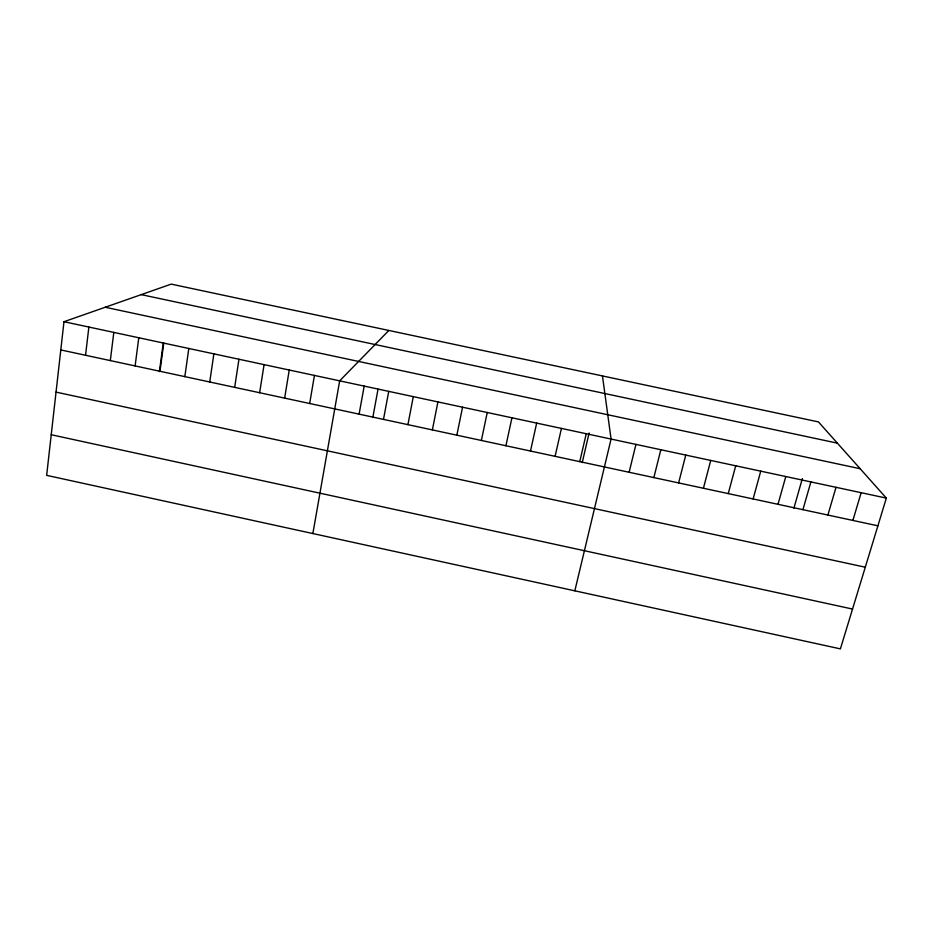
<?xml version="1.0" encoding="UTF-8"?>
<svg xmlns="http://www.w3.org/2000/svg" width="933" height="933" viewBox="0 0 933 933"><rect width="100%" height="100%" fill="white"/><g stroke="black" fill="none" stroke-linecap="round" stroke-linejoin="round"><path stroke-width="1.4" d="M63.98 321.71L46.65 475.352L840.4 648.878L886.35 498.105L818.451 421.914L171.229 284.122L63.98 321.71L886.35 498.105M85.544 355.251L88.88 327.051M110.316 360.593L113.814 332.393M135.122 365.934L138.784 337.746M159.403 371.602L163.252 343.111M159.963 371.276L163.776 343.111M184.839 376.629L188.804 348.476M209.738 381.994L213.867 353.852M234.673 387.358L238.965 359.24M259.642 392.735L264.086 364.628M284.647 398.111L289.242 370.028M309.674 403.499L314.444 375.428M312.87 533.548L339.67 380.839L388.851 330.457M359.1 414.147L364.185 386.099M372.803 417.529L378.028 389.178M383.498 419.395L388.734 391.359M407.919 424.655L413.307 396.63M432.376 429.915L437.915 401.913M456.855 435.186L462.558 407.196M481.37 440.458L487.236 412.491M505.919 445.741L511.937 417.797M530.492 451.036L536.673 423.092M555.1 456.33L561.444 428.41M579.743 461.637L586.251 433.728M582.215 462.616L589.131 432.982M574.833 590.822L611.08 439.058L602.461 375.929M629.122 472.261L635.944 444.388M653.858 477.591L660.832 449.729M678.618 482.921L685.767 455.082M703.424 488.262L710.724 460.435M728.253 493.604L735.717 465.789M753.118 498.957L760.745 471.165M778.005 504.31L785.796 476.53M793.913 508.182L802.333 478.582M802.928 509.675L810.894 481.918M827.886 515.051L836.015 487.306M852.879 520.427L861.159 492.694M141.233 294.63L837.379 443.152M105.219 307.249L860.168 468.728M60.797 349.933L877.906 525.815M56.038 392.105L865.288 567.217M51.233 434.731L852.54 609.051"/></g></svg>
